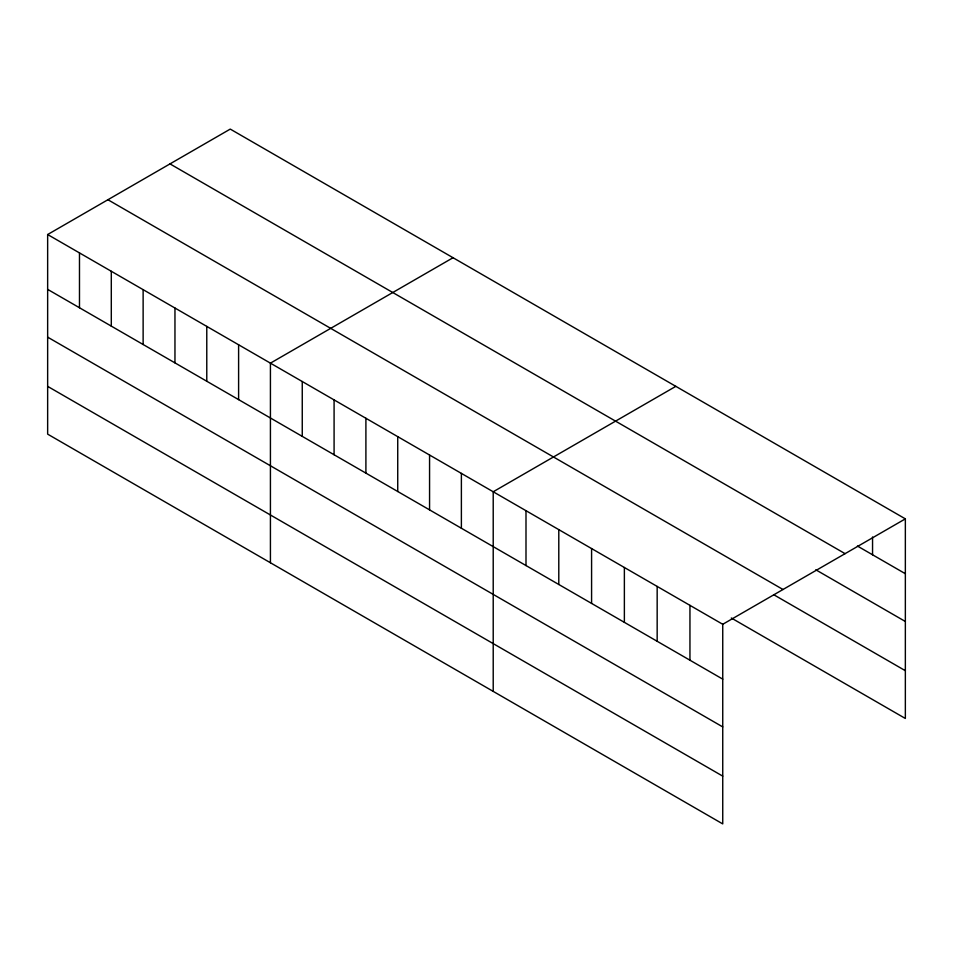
<?xml version="1.0" encoding="UTF-8"?>
<svg xmlns="http://www.w3.org/2000/svg" width="953" height="953" viewBox="0 0 953 953"><rect width="100%" height="100%" fill="white"/><g stroke="black" fill="none" stroke-linecap="round" stroke-linejoin="round"><path stroke-width="1.43" d="M47.65 234.533L722.743 624.286L722.743 823.904L47.65 434.139L47.65 234.533L230.257 129.096L905.35 518.861L905.35 718.467L731.308 617.997M453.032 257.727L270.426 363.153L270.426 562.758M675.82 386.346L493.213 491.772L493.213 691.378M722.743 624.286L905.35 518.861M857.426 546.045L905.35 573.718M169.991 163.892L845.085 553.657M815.804 569.787L905.35 621.487M107.915 199.737L783.009 589.502M774.193 594.982L905.35 670.698M47.65 289.378L722.743 679.144M47.65 337.148L722.743 726.913M47.65 386.37L722.743 776.135M872.555 536.992L872.555 554.789M689.948 605.358L689.948 660.215M657.165 586.429L657.165 641.286M624.37 567.5L624.37 622.345M591.587 548.559L591.587 603.416M558.792 529.63L558.792 584.487M525.996 510.701L525.996 565.558M461.383 473.391L461.383 528.248M429.565 455.022L429.565 509.879M397.735 436.653L397.735 491.498M365.904 418.272L365.904 473.129M334.086 399.903L334.086 454.748M302.256 381.522L302.256 436.379M238.607 344.772L238.607 399.629M206.777 326.402L206.777 381.26M174.959 308.022L174.959 362.879M143.129 289.652L143.129 344.509M111.298 271.271L111.298 326.129M79.48 252.902L79.48 307.759"/></g></svg>
